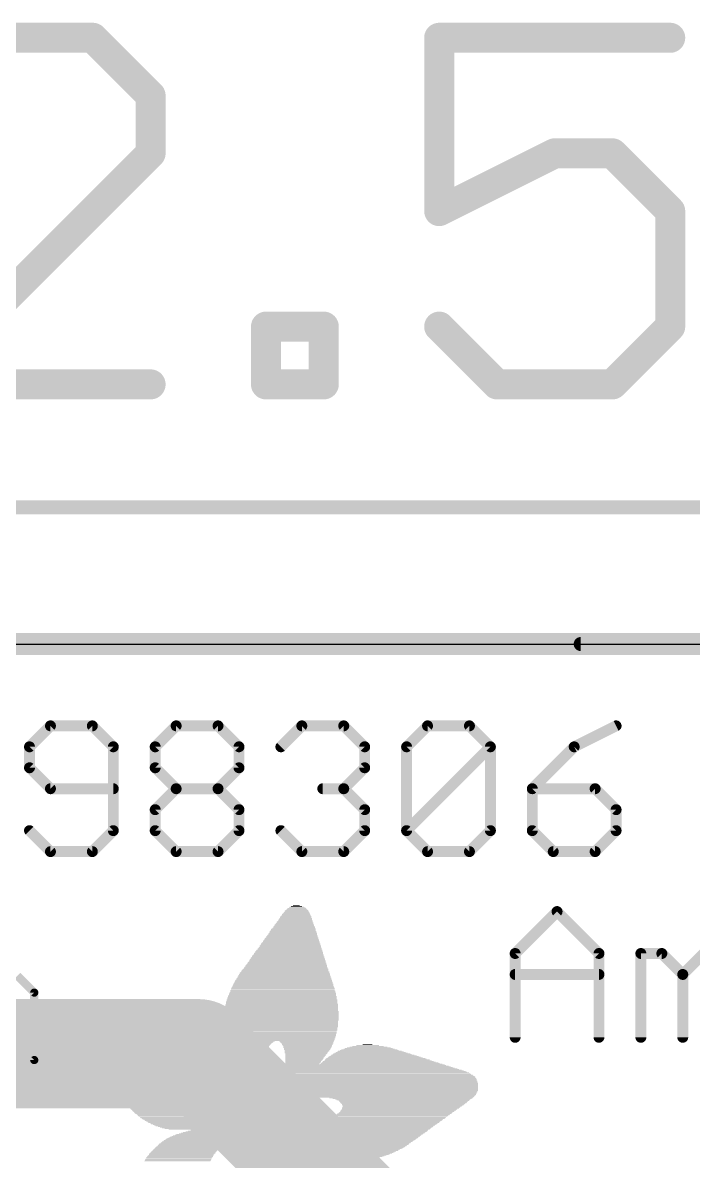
# Model space of a CAD drawing. Extents: x -5.3 to 37.4, y -14.2 to 33.7.
# Drawn here: x 6.24 to 12.48, y 23.13 to 33.72 of the extents above; entities that cross this region are included whole.
import ezdxf

# ---------------------------------------------------------------- set-up
doc = ezdxf.new("R2010")
doc.units = 0
for name, color, linetype in [('1', 12, 'CONTINUOUS'), ('16', 132, 'CONTINUOUS'), ('20', 53, 'CONTINUOUS'), ('21', 40, 'CONTINUOUS'), ('47', 253, 'CONTINUOUS')]:
    doc.layers.add(name, color=color, linetype=linetype)

# ---------------------------------------------------------------- blocks, each defined once
blk = doc.blocks.new('RECT')
blk.add_solid([(-0.5, -0.5), (0.5, -0.5), (-0.5, 0.5), (0.5, 0.5)])

msp = doc.modelspace()

# ---------------------------------------------------------------- linework, layer by layer
at = {"layer": '1', "const_width": 1.016}
for points in [[(2.54, 24.13), (7.874, 24.13)], [(11.3665, 20.6375), (7.874, 24.13)]]:
    msp.add_lwpolyline(points, dxfattribs=at)
at = {"layer": '1', "const_width": 0.508}
for points in [[(8.0536, 24.3096, 1), (7.6944, 23.9504)], [(7.874, 23.876, 1), (7.874, 24.384)]]:
    msp.add_lwpolyline(points, format="xyb", dxfattribs=at)
at = {"layer": '16', "const_width": 0.2032}
msp.add_lwpolyline([(0, 27.94), (24.13, 27.94)], dxfattribs=at)
at = {"layer": '20'}
msp.add_line((2.54, 27.94), (21.59, 27.94), dxfattribs=at)
at = {"layer": '21'}
for points, const_width in [([(6.4971, 27.179), (6.3022, 26.9841)], 0.1016), ([(6.8869, 27.179), (6.4971, 27.179)], 0.1016), ([(7.0818, 26.9841), (6.8869, 27.179)], 0.1016), ([(7.4716, 26.9841), (7.6665, 27.179)], 0.1016), ([(7.6665, 27.179), (8.0563, 27.179)], 0.1016), ([(8.0563, 27.179), (8.2512, 26.9841)], 0.1016), ([(8.641, 26.9841), (8.8359, 27.179)], 0.1016), ([(8.8359, 27.179), (9.2257, 27.179)], 0.1016), ([(9.2257, 27.179), (9.4206, 26.9841)], 0.1016), ([(9.8104, 26.9841), (10.0053, 27.179)], 0.1016), ([(10.0053, 27.179), (10.3951, 27.179)], 0.1016), ([(10.3951, 27.179), (10.59, 26.9841)], 0.1016), ([(11.7594, 27.179), (11.3696, 26.9841)], 0.1016), ([(6.3022, 26.9841), (6.3022, 26.7892)], 0.1016), ([(7.0818, 26.2045), (7.0818, 26.9841)], 0.1016), ([(7.4716, 26.7892), (7.4716, 26.9841)], 0.1016), ([(8.2512, 26.9841), (8.2512, 26.7892)], 0.1016), ([(9.4206, 26.9841), (9.4206, 26.7892)], 0.1016), ([(9.8104, 26.2045), (9.8104, 26.9841)], 0.1016), ([(9.8104, 26.2045), (10.59, 26.9841)], 0.1016), ([(10.59, 26.9841), (10.59, 26.2045)], 0.1016), ([(11.3696, 26.9841), (10.9798, 26.5943)], 0.1016), ([(6.3022, 26.7892), (6.4971, 26.5943)], 0.1016), ([(7.6665, 26.5943), (7.4716, 26.7892)], 0.1016), ([(8.2512, 26.7892), (8.0563, 26.5943)], 0.1016), ([(9.4206, 26.7892), (9.2257, 26.5943)], 0.1016), ([(6.4971, 26.5943), (7.0818, 26.5943)], 0.1016), ([(7.4716, 26.3994), (7.6665, 26.5943)], 0.1016), ([(7.6665, 26.5943), (8.0563, 26.5943)], 0.1016), ([(8.0563, 26.5943), (8.2512, 26.3994)], 0.1016), ([(9.2257, 26.5943), (9.0308, 26.5943)], 0.1016), ([(9.2257, 26.5943), (9.4206, 26.3994)], 0.1016), ([(10.9798, 26.5943), (10.9798, 26.2045)], 0.1016), ([(11.5645, 26.5943), (10.9798, 26.5943)], 0.1016), ([(11.7594, 26.3994), (11.5645, 26.5943)], 0.1016), ([(7.4716, 26.2045), (7.4716, 26.3994)], 0.1016), ([(8.2512, 26.3994), (8.2512, 26.2045)], 0.1016), ([(9.4206, 26.3994), (9.4206, 26.2045)], 0.1016), ([(11.7594, 26.2045), (11.7594, 26.3994)], 0.1016), ([(6.3022, 26.2045), (6.4971, 26.0096)], 0.1016), ([(6.8869, 26.0096), (7.0818, 26.2045)], 0.1016), ([(7.6665, 26.0096), (7.4716, 26.2045)], 0.1016), ([(8.2512, 26.2045), (8.0563, 26.0096)], 0.1016), ([(8.8359, 26.0096), (8.641, 26.2045)], 0.1016), ([(9.4206, 26.2045), (9.2257, 26.0096)], 0.1016), ([(10.0053, 26.0096), (9.8104, 26.2045)], 0.1016), ([(10.59, 26.2045), (10.3951, 26.0096)], 0.1016), ([(10.9798, 26.2045), (11.1747, 26.0096)], 0.1016), ([(11.5645, 26.0096), (11.7594, 26.2045)], 0.1016), ([(6.4971, 26.0096), (6.8869, 26.0096)], 0.1016), ([(8.0563, 26.0096), (7.6665, 26.0096)], 0.1016), ([(9.2257, 26.0096), (8.8359, 26.0096)], 0.1016), ([(10.3951, 26.0096), (10.0053, 26.0096)], 0.1016), ([(11.1747, 26.0096), (11.5645, 26.0096)], 0.1016), ([(10.8204, 25.062), (11.2102, 25.4518)], 0.1016), ([(11.2102, 25.4518), (11.6, 25.062)], 0.1016), ([(10.8204, 24.2824), (10.8204, 25.062)], 0.1016), ([(11.6, 25.062), (11.6, 24.2824)], 0.1016), ([(11.9898, 24.2824), (11.9898, 25.062)], 0.1016), ([(11.9898, 25.062), (12.1847, 25.062)], 0.1016), ([(12.1847, 25.062), (12.3796, 24.8671)], 0.1016), ([(12.3796, 24.8671), (12.5745, 25.062)], 0.1016), ([(6.3462, 24.6979), (6.1894, 24.8547)], 0.0762), ([(10.8204, 24.8671), (11.6, 24.8671)], 0.1016), ([(12.3796, 24.8671), (12.3796, 24.2824)], 0.1016), ([(6.3462, 24.0709), (6.3462, 24.6979)], 0.0762), ([(6.1894, 23.9141), (6.3462, 24.0709)], 0.0762)]:
    msp.add_lwpolyline(points, dxfattribs=dict(at, const_width=const_width))
for points, const_width in [([(6.4971, 27.2044, 1), (6.4971, 27.1536)], 0.0508), ([(6.515, 27.161, 1), (6.4791, 27.197)], 0.0508), ([(6.9048, 27.197, 1), (6.8689, 27.161)], 0.0508), ([(6.8869, 27.1536, 1), (6.8869, 27.2044)], 0.0508), ([(7.6665, 27.2044, 1), (7.6665, 27.1536)], 0.0508), ([(7.6844, 27.161, 1), (7.6485, 27.197)], 0.0508), ([(8.0742, 27.197, 1), (8.0383, 27.161)], 0.0508), ([(8.0563, 27.1536, 1), (8.0563, 27.2044)], 0.0508), ([(8.8359, 27.2044, 1), (8.8359, 27.1536)], 0.0508), ([(8.8538, 27.161, 1), (8.8179, 27.197)], 0.0508), ([(9.2436, 27.197, 1), (9.2077, 27.161)], 0.0508), ([(9.2257, 27.1536, 1), (9.2257, 27.2044)], 0.0508), ([(10.0053, 27.2044, 1), (10.0053, 27.1536)], 0.0508), ([(10.0232, 27.161, 1), (9.9873, 27.197)], 0.0508), ([(10.413, 27.197, 1), (10.3771, 27.161)], 0.0508), ([(10.3951, 27.1536, 1), (10.3951, 27.2044)], 0.0508), ([(11.7707, 27.1563, 1), (11.748, 27.2017)], 0.0508), ([(6.2842, 27.0021, 1), (6.3202, 26.9661)], 0.0508), ([(6.3276, 26.9841, 1), (6.2768, 26.9841)], 0.0508), ([(7.1072, 26.9841, 1), (7.0564, 26.9841)], 0.0508), ([(7.0638, 26.9661, 1), (7.0997, 27.0021)], 0.0508), ([(7.4536, 27.0021, 1), (7.4895, 26.9661)], 0.0508), ([(7.497, 26.9841, 1), (7.4462, 26.9841)], 0.0508), ([(8.2766, 26.9841, 1), (8.2258, 26.9841)], 0.0508), ([(8.2332, 26.9661, 1), (8.2691, 27.0021)], 0.0508), ([(8.623, 27.0021, 1), (8.6589, 26.9661)], 0.0508), ([(9.446, 26.9841, 1), (9.3952, 26.9841)], 0.0508), ([(9.4026, 26.9661, 1), (9.4385, 27.0021)], 0.0508), ([(9.7924, 27.0021, 1), (9.8283, 26.9661)], 0.0508), ([(9.8358, 26.9841, 1), (9.785, 26.9841)], 0.0508), ([(10.6154, 26.9841, 1), (10.5646, 26.9841)], 0.0508), ([(10.6079, 26.9661, 1), (10.572, 27.0021)], 0.0508), ([(10.572, 26.9661, 1), (10.6079, 27.0021)], 0.0508), ([(11.3582, 27.0068, 1), (11.3809, 26.9614)], 0.0508), ([(11.3875, 26.9661, 1), (11.3516, 27.0021)], 0.0508), ([(6.3202, 26.8072, 1), (6.2842, 26.7712)], 0.0508), ([(6.2768, 26.7892, 1), (6.3276, 26.7892)], 0.0508), ([(7.4895, 26.8072, 1), (7.4536, 26.7712)], 0.0508), ([(7.4462, 26.7892, 1), (7.497, 26.7892)], 0.0508), ([(8.2258, 26.7892, 1), (8.2766, 26.7892)], 0.0508), ([(8.2691, 26.7712, 1), (8.2332, 26.8072)], 0.0508), ([(9.3952, 26.7892, 1), (9.446, 26.7892)], 0.0508), ([(9.4385, 26.7712, 1), (9.4026, 26.8072)], 0.0508), ([(6.4971, 26.6197, 1), (6.4971, 26.5689)], 0.0508), ([(6.4791, 26.5763, 1), (6.515, 26.6123)], 0.0508), ([(7.0818, 26.5689, 1), (7.0818, 26.6197)], 0.0508), ([(7.6665, 26.6197, 1), (7.6665, 26.5689)], 0.0508), ([(7.6844, 26.5763, 1), (7.6485, 26.6123)], 0.0508), ([(7.6485, 26.5763, 1), (7.6844, 26.6123)], 0.0508), ([(8.0742, 26.6123, 1), (8.0383, 26.5763)], 0.0508), ([(8.0383, 26.6123, 1), (8.0742, 26.5763)], 0.0508), ([(8.0563, 26.5689, 1), (8.0563, 26.6197)], 0.0508), ([(9.0308, 26.6197, 1), (9.0308, 26.5689)], 0.0508), ([(9.2436, 26.6123, 1), (9.2077, 26.5763)], 0.0508), ([(9.2077, 26.6123, 1), (9.2436, 26.5763)], 0.0508), ([(9.2257, 26.5689, 1), (9.2257, 26.6197)], 0.0508), ([(10.9618, 26.6123, 1), (10.9977, 26.5763)], 0.0508), ([(11.0052, 26.5943, 1), (10.9544, 26.5943)], 0.0508), ([(10.9798, 26.6197, 1), (10.9798, 26.5689)], 0.0508), ([(11.5824, 26.6123, 1), (11.5465, 26.5763)], 0.0508), ([(11.5645, 26.5689, 1), (11.5645, 26.6197)], 0.0508), ([(7.4536, 26.4174, 1), (7.4895, 26.3814)], 0.0508), ([(7.497, 26.3994, 1), (7.4462, 26.3994)], 0.0508), ([(8.2766, 26.3994, 1), (8.2258, 26.3994)], 0.0508), ([(8.2332, 26.3814, 1), (8.2691, 26.4174)], 0.0508), ([(9.446, 26.3994, 1), (9.3952, 26.3994)], 0.0508), ([(9.4026, 26.3814, 1), (9.4385, 26.4174)], 0.0508), ([(11.7848, 26.3994, 1), (11.734, 26.3994)], 0.0508), ([(11.7414, 26.3814, 1), (11.7773, 26.4174)], 0.0508), ([(6.3202, 26.2225, 1), (6.2842, 26.1865)], 0.0508), ([(7.0564, 26.2045, 1), (7.1072, 26.2045)], 0.0508), ([(7.0997, 26.1865, 1), (7.0638, 26.2225)], 0.0508), ([(7.4895, 26.2225, 1), (7.4536, 26.1865)], 0.0508), ([(7.4462, 26.2045, 1), (7.497, 26.2045)], 0.0508), ([(8.2258, 26.2045, 1), (8.2766, 26.2045)], 0.0508), ([(8.2691, 26.1865, 1), (8.2332, 26.2225)], 0.0508), ([(8.6589, 26.2225, 1), (8.623, 26.1865)], 0.0508), ([(9.3952, 26.2045, 1), (9.446, 26.2045)], 0.0508), ([(9.4385, 26.1865, 1), (9.4026, 26.2225)], 0.0508), ([(9.8283, 26.2225, 1), (9.7924, 26.1865)], 0.0508), ([(9.7924, 26.2225, 1), (9.8283, 26.1865)], 0.0508), ([(9.785, 26.2045, 1), (9.8358, 26.2045)], 0.0508), ([(10.5646, 26.2045, 1), (10.6154, 26.2045)], 0.0508), ([(10.6079, 26.1865, 1), (10.572, 26.2225)], 0.0508), ([(10.9977, 26.2225, 1), (10.9618, 26.1865)], 0.0508), ([(10.9544, 26.2045, 1), (11.0052, 26.2045)], 0.0508), ([(11.734, 26.2045, 1), (11.7848, 26.2045)], 0.0508), ([(11.7773, 26.1865, 1), (11.7414, 26.2225)], 0.0508), ([(6.4971, 26.035, 1), (6.4971, 25.9842)], 0.0508), ([(6.4791, 25.9916, 1), (6.515, 26.0276)], 0.0508), ([(6.8689, 26.0276, 1), (6.9048, 25.9916)], 0.0508), ([(6.8869, 25.9842, 1), (6.8869, 26.035)], 0.0508), ([(7.6665, 26.035, 1), (7.6665, 25.9842)], 0.0508), ([(7.6485, 25.9916, 1), (7.6844, 26.0276)], 0.0508), ([(8.0383, 26.0276, 1), (8.0742, 25.9916)], 0.0508), ([(8.0563, 25.9842, 1), (8.0563, 26.035)], 0.0508), ([(8.8359, 26.035, 1), (8.8359, 25.9842)], 0.0508), ([(8.8179, 25.9916, 1), (8.8538, 26.0276)], 0.0508), ([(9.2077, 26.0276, 1), (9.2436, 25.9916)], 0.0508), ([(9.2257, 25.9842, 1), (9.2257, 26.035)], 0.0508), ([(10.0053, 26.035, 1), (10.0053, 25.9842)], 0.0508), ([(9.9873, 25.9916, 1), (10.0232, 26.0276)], 0.0508), ([(10.3771, 26.0276, 1), (10.413, 25.9916)], 0.0508), ([(10.3951, 25.9842, 1), (10.3951, 26.035)], 0.0508), ([(11.1747, 26.035, 1), (11.1747, 25.9842)], 0.0508), ([(11.1567, 25.9916, 1), (11.1926, 26.0276)], 0.0508), ([(11.5465, 26.0276, 1), (11.5824, 25.9916)], 0.0508), ([(11.5645, 25.9842, 1), (11.5645, 26.035)], 0.0508), ([(11.2282, 25.4698, 1), (11.1922, 25.4338)], 0.0508), ([(11.2282, 25.4338, 1), (11.1922, 25.4698)], 0.0508), ([(10.8024, 25.08, 1), (10.8384, 25.044)], 0.0508), ([(10.8458, 25.062, 1), (10.795, 25.062)], 0.0508), ([(11.6254, 25.062, 1), (11.5746, 25.062)], 0.0508), ([(11.582, 25.044, 1), (11.618, 25.08)], 0.0508), ([(12.0152, 25.062, 1), (11.9644, 25.062)], 0.0508), ([(11.9898, 25.0874, 1), (11.9898, 25.0366)], 0.0508), ([(12.2027, 25.08, 1), (12.1667, 25.044)], 0.0508), ([(12.1847, 25.0366, 1), (12.1847, 25.0874)], 0.0508), ([(10.8204, 24.8925, 1), (10.8204, 24.8417)], 0.0508), ([(11.6, 24.8417, 1), (11.6, 24.8925)], 0.0508), ([(12.3616, 24.8851, 1), (12.3976, 24.8491)], 0.0508), ([(12.405, 24.8671, 1), (12.3542, 24.8671)], 0.0508), ([(12.3616, 24.8491, 1), (12.3976, 24.8851)], 0.0508), ([(6.3653, 24.6979, 1), (6.3272, 24.6979)], 0.0381), ([(6.3327, 24.6845, 1), (6.3597, 24.7114)], 0.0381), ([(10.795, 24.2824, 1), (10.8458, 24.2824)], 0.0508), ([(11.5746, 24.2824, 1), (11.6254, 24.2824)], 0.0508), ([(11.9644, 24.2824, 1), (12.0152, 24.2824)], 0.0508), ([(12.3542, 24.2824, 1), (12.405, 24.2824)], 0.0508), ([(6.3272, 24.0709, 1), (6.3653, 24.0709)], 0.0381), ([(6.3597, 24.0574, 1), (6.3327, 24.0843)], 0.0381)]:
    msp.add_lwpolyline(points, format="xyb", dxfattribs=dict(at, const_width=const_width))
at = {"layer": '47'}
for points, const_width in [([(6.8914, 33.5781), (5.8169, 33.5781)], 0.2794), ([(7.4286, 33.0408), (6.8914, 33.5781)], 0.2794), ([(12.2627, 33.5781), (10.1138, 33.5781)], 0.2794), ([(10.1138, 33.5781), (10.1138, 31.9664)], 0.2794), ([(7.4286, 32.5036), (7.4286, 33.0408)], 0.2794), ([(5.2797, 30.3547), (7.4286, 32.5036)], 0.2794), ([(10.1138, 31.9664), (11.1883, 32.5036)], 0.2794), ([(11.1883, 32.5036), (11.7255, 32.5036)], 0.2794), ([(11.7255, 32.5036), (12.2627, 31.9664)], 0.2794), ([(12.2627, 31.9664), (12.2627, 30.8919)], 0.2794), ([(8.5025, 30.3547), (8.5025, 30.8919)], 0.2794), ([(8.5025, 30.8919), (9.0397, 30.8919)], 0.2794), ([(9.0397, 30.8919), (9.0397, 30.3547)], 0.2794), ([(10.6511, 30.3547), (10.1138, 30.8919)], 0.2794), ([(12.2627, 30.8919), (11.7255, 30.3547)], 0.2794), ([(7.4286, 30.3547), (5.2797, 30.3547)], 0.2794), ([(9.0397, 30.3547), (8.5025, 30.3547)], 0.2794), ([(11.7255, 30.3547), (10.6511, 30.3547)], 0.2794), ([(2.605, 29.21), (14.8871, 29.21)], 0.13), ([(11.43, 27.94), (37.383, 27.94)], 0.13)]:
    msp.add_lwpolyline(points, dxfattribs=dict(at, const_width=const_width))
for points, const_width in [([(6.9408, 33.6274, 1), (6.842, 33.5287)], 0.1397), ([(6.8914, 33.5082, 1), (6.8914, 33.6479)], 0.1397), ([(10.1138, 33.6479, 1), (10.1138, 33.5082)], 0.1397), ([(10.1837, 33.5781, 1), (10.044, 33.5781)], 0.1397), ([(12.2627, 33.5082, 1), (12.2627, 33.6479)], 0.1397), ([(7.4985, 33.0408, 1), (7.3588, 33.0408)], 0.1397), ([(7.3792, 32.9914, 1), (7.478, 33.0902)], 0.1397), ([(7.478, 32.4542, 1), (7.3792, 32.553)], 0.1397), ([(11.1883, 32.5735, 1), (11.1883, 32.4338)], 0.1397), ([(11.2195, 32.4411, 1), (11.157, 32.5661)], 0.1397), ([(11.7749, 32.553, 1), (11.6761, 32.4542)], 0.1397), ([(11.7255, 32.4338, 1), (11.7255, 32.5735)], 0.1397), ([(7.3588, 32.5036, 1), (7.4985, 32.5036)], 0.1397), ([(10.0826, 32.0289, 1), (10.1451, 31.9039)], 0.1397), ([(12.3326, 31.9664, 1), (12.1929, 31.9664)], 0.1397), ([(12.2133, 31.917, 1), (12.3121, 32.0158)], 0.1397), ([(10.044, 31.9664, 1), (10.1837, 31.9664)], 0.1397), ([(8.5025, 30.9618, 1), (8.5025, 30.8221)], 0.1397), ([(8.5723, 30.8919, 1), (8.4326, 30.8919)], 0.1397), ([(9.1095, 30.8919, 1), (8.9698, 30.8919)], 0.1397), ([(9.0397, 30.8221, 1), (9.0397, 30.9618)], 0.1397), ([(10.1632, 30.9413, 1), (10.0644, 30.8425)], 0.1397), ([(12.3121, 30.8425, 1), (12.2133, 30.9413)], 0.1397), ([(12.1929, 30.8919, 1), (12.3326, 30.8919)], 0.1397), ([(7.4286, 30.2849, 1), (7.4286, 30.4245)], 0.1397), ([(8.5025, 30.4245, 1), (8.5025, 30.2849)], 0.1397), ([(9.0397, 30.2849, 1), (9.0397, 30.4245)], 0.1397), ([(10.6511, 30.4245, 1), (10.6511, 30.2849)], 0.1397), ([(11.7255, 30.2849, 1), (11.7255, 30.4245)], 0.1397), ([(8.4326, 30.3547, 1), (8.5723, 30.3547)], 0.1397), ([(8.9698, 30.3547, 1), (9.1095, 30.3547)], 0.1397), ([(10.6017, 30.3053, 1), (10.7004, 30.4041)], 0.1397), ([(11.6761, 30.4041, 1), (11.7749, 30.3053)], 0.1397), ([(11.43, 27.9725, 1), (11.43, 27.9075)], 0.065)]:
    msp.add_lwpolyline(points, format="xyb", dxfattribs=dict(at, const_width=const_width))

# ---------------------------------------------------------------- block references
at = {"layer": '21'}
for p, xscale, yscale in [((8.782, 25.4127), 0.2731, 0.0064), ((8.782, 25.4254), 0.2603, 0.0064), ((8.7852, 25.4191), 0.2667, 0.0063), ((8.7852, 25.4318), 0.254, 0.0063), ((8.7852, 25.4381), 0.2413, 0.0064), ((8.7884, 25.4444), 0.235, 0.0063), ((8.7884, 25.4572), 0.2222, 0.0063), ((8.7884, 25.4508), 0.2222, 0.0064), ((8.7884, 25.4635), 0.2096, 0.0064), ((8.7884, 25.4699), 0.1968, 0.0063), ((8.7884, 25.4762), 0.1842, 0.0064), ((8.7884, 25.4825), 0.1714, 0.0063), ((8.7916, 25.4889), 0.1524, 0.0064), ((8.7884, 25.4953), 0.1334, 0.0063), ((8.7852, 25.5016), 0.1016, 0.0064), ((8.7852, 25.508), 0.0635, 0.0063), ((8.763, 25.3111), 0.3874, 0.0064), ((8.763, 25.3048), 0.3874, 0.0063), ((8.763, 25.3175), 0.3746, 0.0063), ((8.7661, 25.3301), 0.3683, 0.0063), ((8.7661, 25.3238), 0.3683, 0.0064), ((8.7662, 25.3365), 0.3556, 0.0064), ((8.7694, 25.3429), 0.3493, 0.0063), ((8.7694, 25.3556), 0.3365, 0.0063), ((8.7726, 25.3492), 0.3429, 0.0064), ((8.7725, 25.3619), 0.3302, 0.0064), ((8.7757, 25.3682), 0.3238, 0.0063), ((8.7757, 25.381), 0.3112, 0.0063), ((8.7757, 25.3746), 0.3112, 0.0064), ((8.7789, 25.3873), 0.3048, 0.0064), ((8.7789, 25.4), 0.2921, 0.0064), ((8.7789, 25.3937), 0.2921, 0.0063), ((8.782, 25.4063), 0.2857, 0.0063), ((8.7376, 25.1968), 0.5016, 0.0064), ((8.7408, 25.2032), 0.4953, 0.0063), ((8.7439, 25.2095), 0.4889, 0.0064), ((8.7439, 25.2222), 0.4763, 0.0064), ((8.7439, 25.2158), 0.4763, 0.0063), ((8.7471, 25.2286), 0.4699, 0.0063), ((8.7471, 25.2349), 0.4572, 0.0064), ((8.7503, 25.2476), 0.4508, 0.0064), ((8.7503, 25.2413), 0.4508, 0.0063), ((8.7535, 25.2539), 0.4445, 0.0063), ((8.7535, 25.2667), 0.4318, 0.0063), ((8.7535, 25.2603), 0.4318, 0.0064), ((8.7535, 25.273), 0.4191, 0.0064), ((8.7567, 25.2857), 0.4127, 0.0064), ((8.7567, 25.2794), 0.4127, 0.0063), ((8.7598, 25.292), 0.4064, 0.0063), ((8.7599, 25.2984), 0.3937, 0.0064), ((8.7217, 25.0952), 0.6096, 0.0064), ((8.7218, 25.1079), 0.5969, 0.0064), ((8.7218, 25.1015), 0.5969, 0.0063), ((8.7249, 25.1143), 0.5906, 0.0063), ((8.7249, 25.1206), 0.5778, 0.0064), ((8.728, 25.1333), 0.5715, 0.0064), ((8.728, 25.127), 0.5715, 0.0063), ((8.7281, 25.1396), 0.5588, 0.0063), ((8.7313, 25.1524), 0.5525, 0.0063), ((8.7313, 25.146), 0.5525, 0.0064), ((8.7313, 25.1587), 0.5397, 0.0064), ((8.7344, 25.1651), 0.5334, 0.0063), ((8.7345, 25.1777), 0.5207, 0.0063), ((8.7376, 25.1714), 0.527, 0.0064), ((8.7376, 25.1841), 0.5144, 0.0064), ((8.7408, 25.1905), 0.508, 0.0063), ((8.6995, 24.9872), 0.7176, 0.0063), ((8.6995, 25), 0.7048, 0.0063), ((8.7027, 24.9936), 0.7112, 0.0064), ((8.7027, 25.0063), 0.6985, 0.0064), ((8.7027, 25.019), 0.6858, 0.0064), ((8.7058, 25.0127), 0.6921, 0.0063), ((8.7058, 25.0253), 0.6795, 0.0063), ((8.7058, 25.0381), 0.6667, 0.0063), ((8.7091, 25.0317), 0.6731, 0.0064), ((8.709, 25.0444), 0.6604, 0.0064), ((8.7122, 25.0508), 0.654, 0.0063), ((8.7122, 25.0634), 0.6414, 0.0063), ((8.7122, 25.0571), 0.6414, 0.0064), ((8.7154, 25.0698), 0.635, 0.0064), ((8.7154, 25.0825), 0.6223, 0.0064), ((8.7186, 25.0762), 0.6287, 0.0063), ((8.7186, 25.0889), 0.6159, 0.0063), ((8.6741, 24.8793), 0.8318, 0.0064), ((8.6773, 24.8857), 0.8255, 0.0063), ((8.6805, 24.892), 0.8191, 0.0064), ((8.6805, 24.9047), 0.8065, 0.0064), ((8.6805, 24.8984), 0.8065, 0.0063), ((8.6837, 24.911), 0.8001, 0.0063), ((8.6868, 24.9174), 0.7938, 0.0064), ((8.6868, 24.9301), 0.781, 0.0064), ((8.6868, 24.9238), 0.781, 0.0063), ((8.6868, 24.9365), 0.7684, 0.0063), ((8.69, 24.9491), 0.762, 0.0063), ((8.69, 24.9428), 0.762, 0.0064), ((8.6932, 24.9555), 0.7557, 0.0064), ((8.6932, 24.9619), 0.7429, 0.0063), ((8.6963, 24.9746), 0.7366, 0.0063), ((8.6963, 24.9682), 0.7366, 0.0064), ((8.6964, 24.9809), 0.7239, 0.0064), ((8.6614, 24.7841), 0.9208, 0.0063), ((8.6646, 24.7777), 0.9271, 0.0064), ((8.6646, 24.7968), 0.9144, 0.0063), ((8.6646, 24.7904), 0.9144, 0.0064), ((8.6646, 24.8095), 0.9017, 0.0063), ((8.6646, 24.8031), 0.9017, 0.0064), ((8.6677, 24.8158), 0.8953, 0.0064), ((8.6677, 24.8285), 0.8827, 0.0064), ((8.6677, 24.8222), 0.8827, 0.0063), ((8.671, 24.8348), 0.8763, 0.0063), ((8.6709, 24.8476), 0.8636, 0.0063), ((8.6709, 24.8412), 0.8636, 0.0064), ((8.671, 24.8603), 0.8509, 0.0063), ((8.6741, 24.8539), 0.8572, 0.0064), ((8.6741, 24.8666), 0.8446, 0.0064), ((8.6773, 24.8729), 0.8382, 0.0063), ((8.6518, 24.6698), 1.0033, 0.0063), ((8.6551, 24.6888), 0.9969, 0.0064), ((8.6551, 24.6825), 0.9969, 0.0063), ((8.6551, 24.6761), 0.9969, 0.0064), ((8.6551, 24.7015), 0.9843, 0.0064), ((8.6582, 24.6952), 0.9906, 0.0063), ((8.6551, 24.7206), 0.9715, 0.0063), ((8.6583, 24.7142), 0.9779, 0.0064), ((8.6583, 24.7079), 0.9779, 0.0063), ((8.6582, 24.7333), 0.9652, 0.0063), ((8.6582, 24.7269), 0.9652, 0.0064), ((8.6614, 24.7396), 0.9588, 0.0064), ((8.6583, 24.746), 0.9525, 0.0063), ((8.6582, 24.7587), 0.9398, 0.0063), ((8.6614, 24.7523), 0.9462, 0.0064), ((8.6614, 24.7714), 0.9334, 0.0063), ((8.6614, 24.765), 0.9334, 0.0064), ((8.6487, 24.5872), 1.0478, 0.0064), ((8.6487, 24.5809), 1.0478, 0.0063), ((8.6487, 24.5745), 1.0478, 0.0064), ((8.6487, 24.5682), 1.0478, 0.0063), ((8.6487, 24.5618), 1.0478, 0.0064), ((8.6487, 24.6126), 1.035, 0.0064), ((8.6487, 24.6063), 1.035, 0.0063), ((8.6487, 24.5999), 1.035, 0.0064), ((8.6519, 24.5936), 1.0414, 0.0063), ((8.6518, 24.6317), 1.0287, 0.0063), ((8.6518, 24.6253), 1.0287, 0.0064), ((8.6518, 24.619), 1.0287, 0.0063), ((8.6519, 24.6507), 1.016, 0.0064), ((8.6519, 24.6444), 1.016, 0.0063), ((8.6519, 24.638), 1.016, 0.0064), ((8.6551, 24.6634), 1.0097, 0.0064), ((8.6551, 24.6571), 1.0097, 0.0063), ((7.2835, 24.4602), 1.1113, 0.0064), ((7.2676, 24.4729), 1.0668, 0.0064), ((7.2771, 24.4666), 1.0858, 0.0063), ((7.2612, 24.4793), 1.0414, 0.0063), ((7.2517, 24.4856), 1.0096, 0.0064), ((7.2454, 24.492), 0.9715, 0.0063), ((7.2359, 24.4983), 0.9271, 0.0064), ((7.2232, 24.5047), 0.8763, 0.0063), ((7.2073, 24.511), 0.7937, 0.0064), ((8.6455, 24.5237), 1.0668, 0.0064), ((8.6455, 24.5174), 1.0668, 0.0063), ((8.6455, 24.511), 1.0668, 0.0064), ((8.6455, 24.5047), 1.0668, 0.0063), ((8.6455, 24.4983), 1.0668, 0.0064), ((8.6455, 24.492), 1.0668, 0.0063), ((8.6455, 24.4856), 1.0668, 0.0064), ((8.6455, 24.4793), 1.0668, 0.0063), ((8.6455, 24.4729), 1.0668, 0.0064), ((8.6455, 24.4666), 1.0668, 0.0063), ((8.6455, 24.4602), 1.0668, 0.0064), ((8.6456, 24.5555), 1.0541, 0.0063), ((8.6456, 24.5491), 1.0541, 0.0064), ((8.6456, 24.5428), 1.0541, 0.0063), ((8.6456, 24.5364), 1.0541, 0.0064), ((8.6456, 24.5301), 1.0541, 0.0063), ((7.3342, 24.3904), 1.2763, 0.0063), ((7.3406, 24.384), 1.289, 0.0064), ((7.3438, 24.3777), 1.2954, 0.0063), ((7.3533, 24.365), 1.3144, 0.0063), ((7.347, 24.3713), 1.3017, 0.0064), ((7.3184, 24.4158), 1.2319, 0.0063), ((7.3247, 24.4094), 1.2446, 0.0064), ((7.3279, 24.4031), 1.251, 0.0063), ((7.3342, 24.3967), 1.2637, 0.0064), ((7.3597, 24.3586), 1.3145, 0.0064), ((7.3628, 24.3523), 1.3208, 0.0063), ((7.3025, 24.4348), 1.1874, 0.0064), ((7.3089, 24.4285), 1.2001, 0.0063), ((7.3152, 24.4221), 1.2128, 0.0064), ((7.2993, 24.4412), 1.1684, 0.0063), ((7.2961, 24.4475), 1.1493, 0.0064), ((7.2867, 24.4539), 1.1303, 0.0063), ((8.6455, 24.4539), 1.0668, 0.0063), ((8.6455, 24.4475), 1.0668, 0.0064), ((8.6455, 24.4412), 1.0668, 0.0063), ((8.6424, 24.4348), 1.0605, 0.0064), ((8.6424, 24.4285), 1.0605, 0.0063), ((8.6424, 24.4221), 1.0605, 0.0064), ((8.6424, 24.4158), 1.0605, 0.0063), ((8.6424, 24.4094), 1.0605, 0.0064), ((8.6424, 24.4031), 1.0605, 0.0063), ((8.6424, 24.3967), 1.0605, 0.0064), ((8.6424, 24.3904), 1.0605, 0.0063), ((8.6424, 24.384), 1.0605, 0.0064), ((8.6424, 24.3777), 1.0605, 0.0063), ((8.6392, 24.3713), 1.0541, 0.0064), ((8.6424, 24.365), 1.0477, 0.0063), ((8.6424, 24.3586), 1.0477, 0.0064), ((8.6424, 24.3523), 1.0477, 0.0063), ((7.366, 24.3459), 1.3272, 0.0064), ((7.3692, 24.3396), 1.3335, 0.0063), ((7.3756, 24.3332), 1.3335, 0.0064), ((7.3787, 24.3269), 1.3398, 0.0063), ((7.3882, 24.3142), 1.3462, 0.0063), ((7.3851, 24.3205), 1.3399, 0.0064), ((7.3946, 24.3078), 1.3462, 0.0064), ((7.3978, 24.3015), 1.3525, 0.0063), ((7.4041, 24.2951), 1.3526, 0.0064), ((7.4073, 24.2888), 1.3589, 0.0063), ((7.4137, 24.2824), 1.3589, 0.0064), ((7.4168, 24.2761), 1.3526, 0.0063), ((7.4232, 24.2697), 1.3525, 0.0064), ((7.4264, 24.2634), 1.3589, 0.0063), ((7.4327, 24.257), 1.3589, 0.0064), ((7.439, 24.2443), 1.3589, 0.0064), ((7.4359, 24.2507), 1.3525, 0.0063), ((8.6392, 24.3396), 1.0414, 0.0063), ((8.6424, 24.3459), 1.0477, 0.0064), ((8.6424, 24.3332), 1.0351, 0.0064), ((8.6424, 24.3269), 1.0351, 0.0063), ((8.6424, 24.3205), 1.0351, 0.0064), ((8.6392, 24.3142), 1.0287, 0.0063), ((8.6424, 24.3078), 1.0223, 0.0064), ((8.6424, 24.3015), 1.0223, 0.0063), ((8.6424, 24.2951), 1.0223, 0.0064), ((8.6392, 24.2888), 1.016, 0.0063), ((8.6424, 24.2824), 1.0097, 0.0064), ((8.6424, 24.2761), 1.0097, 0.0063), ((8.6392, 24.2697), 1.0033, 0.0064), ((8.6392, 24.2507), 0.9906, 0.0063), ((8.6424, 24.2634), 0.9969, 0.0063), ((8.6424, 24.257), 0.9969, 0.0064), ((8.3661, 24.2443), 0.4318, 0.0064), ((8.8805, 24.2443), 0.508, 0.0064), ((7.4454, 24.238), 1.3589, 0.0063), ((7.4486, 24.2316), 1.3525, 0.0064), ((7.4549, 24.2253), 1.3526, 0.0063), ((7.4581, 24.2189), 1.3589, 0.0064), ((7.4613, 24.2126), 1.3525, 0.0063), ((7.4676, 24.2062), 1.3526, 0.0064), ((7.4708, 24.1999), 1.3589, 0.0063), ((7.474, 24.1935), 1.3525, 0.0064), ((7.4803, 24.1872), 1.3526, 0.0063), ((7.4867, 24.1808), 1.3525, 0.0064), ((7.4867, 24.1745), 1.3525, 0.0063), ((7.493, 24.1681), 1.3526, 0.0064), ((7.4994, 24.1618), 1.3525, 0.0063), ((7.6676, 24.1554), 1.6764, 0.0064), ((7.6676, 24.1491), 1.6764, 0.0063), ((7.6677, 24.1427), 1.6637, 0.0064), ((8.3598, 24.238), 0.4191, 0.0063), ((8.3598, 24.2316), 0.4064, 0.0064), ((8.3566, 24.2253), 0.4, 0.0063), ((8.3535, 24.2189), 0.3937, 0.0064), ((8.3534, 24.2126), 0.381, 0.0063), ((8.3471, 24.1999), 0.3683, 0.0063), ((8.3503, 24.2062), 0.3747, 0.0064), ((8.3471, 24.1872), 0.3556, 0.0063), ((8.3439, 24.1808), 0.3492, 0.0064), ((8.3503, 24.1935), 0.3619, 0.0064), ((8.3471, 24.1745), 0.3429, 0.0063), ((8.3439, 24.1681), 0.3366, 0.0064), ((8.3471, 24.1618), 0.3302, 0.0063), ((8.8804, 24.238), 0.4953, 0.0063), ((8.8837, 24.2316), 0.4889, 0.0064), ((8.8868, 24.2253), 0.4826, 0.0063), ((8.8869, 24.2189), 0.4699, 0.0064), ((8.8869, 24.2126), 0.4699, 0.0063), ((8.8868, 24.2062), 0.4572, 0.0064), ((8.89, 24.1999), 0.4508, 0.0063), ((8.8869, 24.1935), 0.4445, 0.0064), ((8.8869, 24.1872), 0.4445, 0.0063), ((8.8868, 24.1808), 0.4318, 0.0064), ((8.8868, 24.1745), 0.4318, 0.0063), ((8.8837, 24.1681), 0.4255, 0.0064), ((8.8837, 24.1618), 0.4127, 0.0063), ((8.8837, 24.1554), 0.4127, 0.0064), ((8.8805, 24.1491), 0.4064, 0.0063), ((8.8773, 24.1427), 0.4, 0.0064), ((9.4774, 24.1427), 0.6477, 0.0064), ((9.4742, 24.1491), 0.616, 0.0063), ((9.4679, 24.1554), 0.5905, 0.0064), ((9.4647, 24.1618), 0.5461, 0.0063), ((9.4647, 24.1681), 0.5207, 0.0064), ((9.4615, 24.1745), 0.4762, 0.0063), ((9.4584, 24.1808), 0.4445, 0.0064), ((9.4583, 24.1872), 0.4064, 0.0063), ((9.4551, 24.1935), 0.3493, 0.0064), ((9.452, 24.1999), 0.2921, 0.0063), ((9.4488, 24.2062), 0.2096, 0.0064), ((9.4457, 24.2126), 0.0889, 0.0063), ((7.6708, 24.1364), 1.6574, 0.0063), ((7.6708, 24.13), 1.6446, 0.0064), ((7.6708, 24.1237), 1.6446, 0.0063), ((7.674, 24.1173), 1.6383, 0.0064), ((7.674, 24.111), 1.6256, 0.0063), ((7.674, 24.1046), 1.6256, 0.0064), ((7.674, 24.0983), 1.6129, 0.0063), ((7.6772, 24.0919), 1.6065, 0.0064), ((7.6803, 24.0856), 1.6002, 0.0063), ((7.6803, 24.0792), 1.6002, 0.0064), ((7.6804, 24.0729), 1.5875, 0.0063), ((7.6835, 24.0665), 1.5812, 0.0064), ((7.6867, 24.0602), 1.5748, 0.0063), ((7.6835, 24.0538), 1.5684, 0.0064), ((7.6867, 24.0475), 1.5621, 0.0063), ((7.6899, 24.0411), 1.5557, 0.0064), ((7.693, 24.0348), 1.5494, 0.0063), ((8.8773, 24.1364), 0.4, 0.0063), ((8.8773, 24.13), 0.3874, 0.0064), ((8.8741, 24.1237), 0.381, 0.0063), ((8.8646, 24.0983), 0.362, 0.0063), ((8.8614, 24.0919), 0.3556, 0.0064), ((8.8614, 24.0856), 0.3556, 0.0063), ((8.8582, 24.0792), 0.3493, 0.0064), ((8.8519, 24.0665), 0.3366, 0.0064), ((8.8487, 24.0602), 0.3302, 0.0063), ((8.8487, 24.0538), 0.3302, 0.0064), ((8.8423, 24.0411), 0.3175, 0.0064), ((8.8392, 24.0348), 0.3112, 0.0063), ((8.871, 24.1173), 0.3747, 0.0064), ((8.871, 24.111), 0.3747, 0.0063), ((8.8678, 24.1046), 0.3683, 0.0064), ((8.8551, 24.0729), 0.3429, 0.0063), ((8.8456, 24.0475), 0.3239, 0.0063), ((9.5726, 24.0348), 1.143, 0.0063), ((9.5663, 24.0411), 1.1049, 0.0064), ((9.5631, 24.0475), 1.0858, 0.0063), ((9.5536, 24.0538), 1.0541, 0.0064), ((9.5473, 24.0602), 1.0287, 0.0063), ((9.5441, 24.0665), 0.9969, 0.0064), ((9.5377, 24.0729), 0.9716, 0.0063), ((9.5282, 24.0792), 0.9398, 0.0064), ((9.525, 24.0856), 0.9208, 0.0063), ((9.5187, 24.0919), 0.8827, 0.0064), ((9.5123, 24.0983), 0.8572, 0.0063), ((9.506, 24.1046), 0.8319, 0.0064), ((9.5028, 24.111), 0.8001, 0.0063), ((9.4965, 24.1173), 0.7747, 0.0064), ((9.4901, 24.1237), 0.7366, 0.0063), ((9.4869, 24.13), 0.7176, 0.0064), ((9.4806, 24.1364), 0.6795, 0.0063), ((7.693, 24.0284), 1.5494, 0.0064), ((7.6931, 24.0221), 1.5367, 0.0063), ((7.6962, 24.0157), 1.5304, 0.0064), ((7.6994, 24.0094), 1.524, 0.0063), ((7.6994, 24.003), 1.524, 0.0064), ((7.7026, 23.9967), 1.5177, 0.0063), ((7.7058, 23.9903), 1.5113, 0.0064), ((7.7057, 23.984), 1.4986, 0.0063), ((7.7057, 23.9776), 1.4986, 0.0064), ((7.7089, 23.9713), 1.4922, 0.0063), ((7.7121, 23.9649), 1.4859, 0.0064), ((7.7121, 23.9586), 1.4859, 0.0063), ((7.7153, 23.9522), 1.4795, 0.0064), ((7.7184, 23.9459), 1.4732, 0.0063), ((7.7216, 23.9395), 1.4668, 0.0064), ((7.7216, 23.9332), 1.4668, 0.0063), ((7.7248, 23.9268), 1.4605, 0.0064), ((9.5472, 23.9332), 1.7526, 0.0063), ((9.5504, 23.9268), 1.759, 0.0064), ((9.5409, 23.9395), 1.7399, 0.0064), ((9.4869, 23.984), 1.6192, 0.0063), ((9.4996, 23.9776), 1.6446, 0.0064), ((9.5091, 23.9713), 1.6637, 0.0063), ((9.525, 23.9586), 1.6954, 0.0063), ((9.5346, 23.9522), 1.7145, 0.0064), ((9.5409, 23.9459), 1.7272, 0.0063), ((9.5187, 23.9649), 1.6827, 0.0064), ((9.4234, 24.0284), 1.4796, 0.0064), ((9.4615, 24.003), 1.5558, 0.0064), ((9.471, 23.9967), 1.5748, 0.0063), ((9.4837, 23.9903), 1.6002, 0.0064), ((9.4298, 24.0221), 1.4923, 0.0063), ((9.4425, 24.0157), 1.5177, 0.0064), ((9.452, 24.0094), 1.5367, 0.0063), ((7.728, 23.9205), 1.4541, 0.0063), ((7.7311, 23.9141), 1.4478, 0.0064), ((7.7311, 23.9078), 1.4478, 0.0063), ((7.7343, 23.9014), 1.4414, 0.0064), ((7.4708, 23.8951), 0.9017, 0.0063), ((7.4581, 23.8887), 0.8636, 0.0064), ((7.4486, 23.8824), 0.8445, 0.0063), ((7.4486, 23.876), 0.8319, 0.0064), ((7.4486, 23.8697), 0.8191, 0.0063), ((7.4454, 23.8633), 0.8128, 0.0064), ((7.4486, 23.857), 0.8065, 0.0063), ((7.4486, 23.8506), 0.7937, 0.0064), ((7.4517, 23.8443), 0.7874, 0.0063), ((7.4517, 23.8379), 0.7874, 0.0064), ((7.4549, 23.8316), 0.781, 0.0063), ((7.4581, 23.8252), 0.7747, 0.0064), ((8.2042, 23.8951), 0.5016, 0.0063), ((8.2264, 23.8887), 0.4572, 0.0064), ((8.2423, 23.8824), 0.4254, 0.0063), ((8.2518, 23.876), 0.4064, 0.0064), ((8.2614, 23.8697), 0.3873, 0.0063), ((8.2677, 23.8633), 0.3746, 0.0064), ((8.2772, 23.857), 0.3556, 0.0063), ((8.2835, 23.8506), 0.3429, 0.0064), ((8.2931, 23.8443), 0.3238, 0.0063), ((8.2963, 23.8379), 0.3175, 0.0064), ((8.3026, 23.8316), 0.3048, 0.0063), ((8.3122, 23.8252), 0.2985, 0.0064), ((9.5568, 23.8316), 1.8351, 0.0063), ((9.5568, 23.8252), 1.8351, 0.0064), ((9.5599, 23.8443), 1.8288, 0.0063), ((9.5599, 23.8379), 1.8288, 0.0064), ((9.5631, 23.857), 1.8224, 0.0063), ((9.5631, 23.8506), 1.8224, 0.0064), ((9.56, 23.8697), 1.8161, 0.0063), ((9.56, 23.8633), 1.8161, 0.0064), ((9.5599, 23.8824), 1.8034, 0.0063), ((9.5631, 23.876), 1.8098, 0.0064), ((9.56, 23.9014), 1.7907, 0.0064), ((9.5631, 23.8951), 1.797, 0.0063), ((9.5631, 23.8887), 1.797, 0.0064), ((9.5568, 23.9141), 1.7843, 0.0064), ((9.5568, 23.9078), 1.7843, 0.0063), ((9.5568, 23.9205), 1.7717, 0.0063), ((7.4645, 23.8189), 0.7747, 0.0063), ((7.4645, 23.8125), 0.7747, 0.0064), ((7.4676, 23.8062), 0.7684, 0.0063), ((7.474, 23.7998), 0.7683, 0.0064), ((7.4771, 23.7934), 0.762, 0.0063), ((7.4803, 23.7871), 0.7684, 0.0064), ((7.4867, 23.7808), 0.7683, 0.0063), ((7.4898, 23.7744), 0.762, 0.0064), ((7.493, 23.7681), 0.7684, 0.0063), ((7.4994, 23.7617), 0.7683, 0.0064), ((7.5057, 23.7553), 0.7684, 0.0063), ((7.5089, 23.749), 0.762, 0.0064), ((7.5152, 23.7427), 0.7747, 0.0063), ((7.5184, 23.7363), 0.7684, 0.0064), ((7.528, 23.73), 0.7747, 0.0063), ((7.5375, 23.7172), 0.7811, 0.0063), ((7.5343, 23.7236), 0.7747, 0.0064), ((8.3185, 23.8189), 0.2858, 0.0063), ((8.3248, 23.8125), 0.2731, 0.0064), ((8.3281, 23.8062), 0.2667, 0.0063), ((8.3376, 23.7998), 0.2603, 0.0064), ((8.3407, 23.7934), 0.254, 0.0063), ((8.3471, 23.7871), 0.2413, 0.0064), ((8.3503, 23.7808), 0.2349, 0.0063), ((8.3566, 23.7744), 0.235, 0.0064), ((8.3629, 23.7681), 0.2223, 0.0063), ((8.3693, 23.7617), 0.2222, 0.0064), ((8.3725, 23.7553), 0.2159, 0.0063), ((8.3788, 23.749), 0.2159, 0.0064), ((8.382, 23.7427), 0.2096, 0.0063), ((8.3884, 23.7363), 0.2095, 0.0064), ((8.3947, 23.73), 0.2096, 0.0063), ((8.4043, 23.7236), 0.2159, 0.0064), ((8.4169, 23.7172), 0.2286, 0.0063), ((8.7503, 23.7172), 0.4254, 0.0063), ((9.4965, 23.7236), 1.8669, 0.0064), ((9.5028, 23.73), 1.8669, 0.0063), ((9.5155, 23.7427), 1.8669, 0.0063), ((9.5123, 23.7363), 1.8606, 0.0064), ((9.525, 23.7553), 1.8606, 0.0063), ((9.525, 23.749), 1.8606, 0.0064), ((9.5313, 23.7617), 1.8605, 0.0064), ((9.5345, 23.7681), 1.8542, 0.0063), ((9.5409, 23.7808), 1.8542, 0.0063), ((9.5409, 23.7744), 1.8542, 0.0064), ((9.5472, 23.7934), 1.8542, 0.0063), ((9.5472, 23.7871), 1.8542, 0.0064), ((9.5504, 23.8062), 1.8478, 0.0063), ((9.5504, 23.7998), 1.8478, 0.0064), ((9.5536, 23.8189), 1.8415, 0.0063), ((9.5536, 23.8125), 1.8415, 0.0064), ((9.7568, 23.7172), 1.3335, 0.0063), ((7.5438, 23.7109), 0.781, 0.0064), ((7.5502, 23.7046), 0.7811, 0.0063), ((7.5565, 23.6982), 0.781, 0.0064), ((7.5629, 23.6919), 0.7937, 0.0063), ((7.5692, 23.6855), 0.7938, 0.0064), ((7.5788, 23.6791), 0.8001, 0.0063), ((7.5851, 23.6728), 0.8001, 0.0064), ((7.5946, 23.6665), 0.8064, 0.0063), ((7.6041, 23.6601), 0.8128, 0.0064), ((7.6105, 23.6538), 0.8128, 0.0063), ((7.62, 23.6474), 0.8192, 0.0064), ((7.6296, 23.641), 0.8255, 0.0063), ((7.6454, 23.6284), 0.8446, 0.0063), ((7.6391, 23.6347), 0.8319, 0.0064), ((7.6581, 23.622), 0.8446, 0.0064), ((7.6708, 23.6157), 0.8572, 0.0063), ((7.6803, 23.6093), 0.8636, 0.0064), ((8.6106, 23.7109), 0.616, 0.0064), ((8.5979, 23.7046), 0.5778, 0.0063), ((8.5884, 23.6982), 0.5461, 0.0064), ((8.5725, 23.6855), 0.5016, 0.0064), ((8.5789, 23.6919), 0.5143, 0.0063), ((8.5153, 23.6157), 0.3747, 0.0063), ((8.5598, 23.6728), 0.4636, 0.0064), ((8.5122, 23.6093), 0.3683, 0.0064), ((8.5662, 23.6791), 0.4763, 0.0063), ((8.5534, 23.6665), 0.4381, 0.0063), ((8.5503, 23.6601), 0.4318, 0.0064), ((8.5376, 23.6474), 0.4064, 0.0064), ((8.5344, 23.641), 0.4, 0.0063), ((8.5249, 23.6284), 0.381, 0.0063), ((8.5217, 23.622), 0.3746, 0.0064), ((8.544, 23.6538), 0.4191, 0.0063), ((8.5281, 23.6347), 0.3873, 0.0064), ((9.7695, 23.7109), 1.2954, 0.0064), ((9.7759, 23.7046), 1.2573, 0.0063), ((9.779, 23.6982), 1.2382, 0.0064), ((9.7854, 23.6919), 1.2129, 0.0063), ((9.7822, 23.6855), 1.1938, 0.0064), ((9.7821, 23.6791), 1.1811, 0.0063), ((9.7822, 23.6728), 1.1684, 0.0064), ((9.779, 23.6665), 1.1494, 0.0063), ((9.7409, 23.6093), 1.0732, 0.0064), ((9.779, 23.6601), 1.1366, 0.0064), ((9.7568, 23.6284), 1.0922, 0.0063), ((9.7536, 23.622), 1.0858, 0.0064), ((9.7473, 23.6157), 1.0731, 0.0063), ((9.7759, 23.6538), 1.1303, 0.0063), ((9.7631, 23.6347), 1.0922, 0.0064), ((9.7727, 23.6474), 1.1113, 0.0064), ((9.7695, 23.641), 1.1049, 0.0063), ((7.6931, 23.6029), 0.8763, 0.0063), ((7.7057, 23.5966), 0.889, 0.0064), ((7.7248, 23.5903), 0.9144, 0.0063), ((7.7438, 23.5839), 0.9398, 0.0064), ((7.982, 23.5776), 1.4033, 0.0063), ((7.9851, 23.5712), 1.397, 0.0064), ((7.9915, 23.5648), 1.3843, 0.0063), ((7.9947, 23.5585), 1.3779, 0.0064), ((7.9978, 23.5522), 1.3716, 0.0063), ((8.0042, 23.5458), 1.3716, 0.0064), ((8.0106, 23.5395), 1.3589, 0.0063), ((8.0168, 23.5331), 1.3589, 0.0064), ((8.0264, 23.5267), 1.3526, 0.0063), ((8.0359, 23.5204), 1.3589, 0.0064), ((8.0455, 23.5141), 1.3525, 0.0063), ((8.0582, 23.5077), 1.3653, 0.0064), ((8.4804, 23.5839), 0.4064, 0.0064), ((8.4931, 23.5903), 0.3937, 0.0063), ((8.5027, 23.5966), 0.3747, 0.0064), ((8.509, 23.6029), 0.3746, 0.0063), ((9.579, 23.5077), 1.1176, 0.0064), ((9.5949, 23.5141), 1.0985, 0.0063), ((9.6075, 23.5204), 1.0859, 0.0064), ((9.6235, 23.5267), 1.0795, 0.0063), ((9.6361, 23.5331), 1.0668, 0.0064), ((9.6456, 23.5395), 1.0605, 0.0063), ((9.6584, 23.5458), 1.0605, 0.0064), ((9.6678, 23.5522), 1.0541, 0.0063), ((9.6774, 23.5585), 1.0604, 0.0064), ((9.687, 23.5648), 1.0541, 0.0063), ((9.6965, 23.5712), 1.0605, 0.0064), ((9.7059, 23.5776), 1.0541, 0.0063), ((9.7124, 23.5839), 1.0541, 0.0064), ((9.7218, 23.5903), 1.0605, 0.0063), ((9.7282, 23.5966), 1.0604, 0.0064), ((9.7346, 23.6029), 1.0731, 0.0063), ((8.0709, 23.5014), 1.3653, 0.0063), ((8.093, 23.495), 1.3843, 0.0064), ((8.1185, 23.4886), 1.4224, 0.0063), ((8.763, 23.4823), 2.6734, 0.0064), ((8.763, 23.476), 2.6606, 0.0063), ((8.7661, 23.4696), 2.6289, 0.0064), ((8.7694, 23.4633), 2.6099, 0.0063), ((8.7694, 23.4569), 2.5845, 0.0064), ((8.7757, 23.4505), 2.559, 0.0063), ((8.782, 23.4442), 2.5337, 0.0064), ((8.7852, 23.4379), 2.5019, 0.0063), ((8.7948, 23.4315), 2.4701, 0.0064), ((8.8107, 23.4252), 2.4257, 0.0063), ((7.9915, 23.3998), 0.5207, 0.0063), ((8.0137, 23.4061), 0.5144, 0.0064), ((8.0359, 23.4124), 0.5207, 0.0063), ((8.9059, 23.4188), 2.2098, 0.0064), ((9.1758, 23.4124), 1.6573, 0.0063), ((9.179, 23.4061), 1.6383, 0.0064), ((9.1758, 23.3998), 1.6193, 0.0063), ((9.5123, 23.4886), 1.2002, 0.0063), ((9.5409, 23.495), 1.1557, 0.0064), ((9.5631, 23.5014), 1.124, 0.0063), ((7.8042, 23.2918), 0.5905, 0.0064), ((7.8169, 23.2981), 0.5905, 0.0063), ((7.82, 23.3045), 0.5842, 0.0064), ((7.8296, 23.3109), 0.5905, 0.0063), ((7.8391, 23.3172), 0.5842, 0.0064), ((7.8454, 23.3236), 0.5842, 0.0063), ((7.855, 23.3299), 0.5779, 0.0064), ((7.8613, 23.3362), 0.5778, 0.0063), ((7.874, 23.3426), 0.5778, 0.0064), ((7.8836, 23.349), 0.5715, 0.0063), ((7.8931, 23.3553), 0.5651, 0.0064), ((7.9058, 23.3617), 0.5651, 0.0063), ((7.9153, 23.368), 0.5588, 0.0064), ((7.9312, 23.3743), 0.5525, 0.0063), ((7.9439, 23.3807), 0.5525, 0.0064), ((7.9597, 23.3871), 0.5334, 0.0063), ((7.9788, 23.3934), 0.5334, 0.0064), ((8.4582, 23.2918), 0.1842, 0.0064), ((9.1694, 23.3871), 1.5938, 0.0063), ((8.4614, 23.3172), 0.1778, 0.0064), ((8.4614, 23.3109), 0.1778, 0.0063), ((8.4614, 23.3045), 0.1778, 0.0064), ((8.4614, 23.2981), 0.1778, 0.0063), ((9.1758, 23.3934), 1.6065, 0.0064), ((9.1694, 23.3807), 1.5812, 0.0064), ((9.1631, 23.3743), 1.5685, 0.0063), ((8.4836, 23.368), 0.2096, 0.0064), ((8.4772, 23.3617), 0.1969, 0.0063), ((8.4709, 23.349), 0.1842, 0.0063), ((8.4709, 23.3426), 0.1842, 0.0064), ((8.4677, 23.3362), 0.1778, 0.0063), ((8.4677, 23.3299), 0.1778, 0.0064), ((8.4646, 23.3236), 0.1715, 0.0063), ((8.4772, 23.3553), 0.1841, 0.0064), ((9.2837, 23.368), 1.3144, 0.0064), ((9.2901, 23.3617), 1.2891, 0.0063), ((9.2901, 23.3553), 1.2637, 0.0064), ((9.2901, 23.349), 1.2509, 0.0063), ((9.2933, 23.3426), 1.2319, 0.0064), ((9.2901, 23.3362), 1.2129, 0.0063), ((9.2901, 23.3299), 1.2001, 0.0064), ((9.2901, 23.3236), 1.1875, 0.0063), ((9.2869, 23.3172), 1.1684, 0.0064), ((9.2869, 23.3109), 1.1557, 0.0063), ((9.2837, 23.3045), 1.1366, 0.0064), ((9.2837, 23.2981), 1.124, 0.0063), ((9.2805, 23.2918), 1.1049, 0.0064), ((7.7184, 23.1966), 0.6096, 0.0063), ((7.7153, 23.1902), 0.6033, 0.0064), ((7.7248, 23.2029), 0.6096, 0.0064), ((7.728, 23.2093), 0.6033, 0.0063), ((7.7343, 23.2156), 0.6032, 0.0064), ((7.7407, 23.2219), 0.6033, 0.0063), ((7.747, 23.2283), 0.6032, 0.0064), ((7.7502, 23.2347), 0.5969, 0.0063), ((7.7566, 23.241), 0.5969, 0.0064), ((7.7629, 23.2474), 0.5969, 0.0063), ((7.7693, 23.2537), 0.5969, 0.0064), ((7.7755, 23.26), 0.5969, 0.0063), ((7.782, 23.2664), 0.5969, 0.0064), ((7.7883, 23.2728), 0.5969, 0.0063), ((7.7947, 23.2791), 0.5969, 0.0064), ((7.801, 23.2855), 0.5969, 0.0063), ((8.4328, 23.1902), 0.2604, 0.0064), ((8.436, 23.1966), 0.254, 0.0063), ((8.436, 23.2029), 0.2413, 0.0064), ((8.4391, 23.2156), 0.2349, 0.0064), ((8.4391, 23.2093), 0.2349, 0.0063), ((8.4423, 23.2219), 0.2286, 0.0063), ((8.4424, 23.2347), 0.2159, 0.0063), ((8.4424, 23.2283), 0.2159, 0.0064), ((8.4455, 23.241), 0.2096, 0.0064), ((8.4487, 23.2537), 0.2032, 0.0064), ((8.4487, 23.2474), 0.2032, 0.0063), ((8.4519, 23.2664), 0.1969, 0.0064), ((8.4519, 23.26), 0.1969, 0.0063), ((8.455, 23.2791), 0.1905, 0.0064), ((8.455, 23.2728), 0.1905, 0.0063), ((8.4582, 23.2855), 0.1842, 0.0063), ((9.2805, 23.2855), 1.0922, 0.0063), ((9.2742, 23.2728), 1.0668, 0.0063), ((9.2774, 23.2791), 1.0731, 0.0064), ((9.271, 23.2664), 1.0478, 0.0064), ((9.271, 23.26), 1.035, 0.0063), ((9.2678, 23.2537), 1.016, 0.0064), ((9.2614, 23.2474), 1.0033, 0.0063), ((9.2583, 23.241), 0.9842, 0.0064), ((9.2551, 23.2347), 0.9652, 0.0063), ((9.252, 23.2283), 0.9589, 0.0064), ((9.2456, 23.2219), 0.9334, 0.0063), ((9.2393, 23.2156), 0.9207, 0.0064), ((8.9566, 23.2093), 0.3429, 0.0063), ((8.9694, 23.1966), 0.3556, 0.0063), ((8.9631, 23.2029), 0.3429, 0.0064), ((8.9789, 23.1902), 0.362, 0.0064), ((9.417, 23.2093), 0.5397, 0.0063), ((9.417, 23.2029), 0.5143, 0.0064), ((9.4139, 23.1966), 0.4826, 0.0063), ((9.417, 23.1902), 0.4509, 0.0064), ((7.6772, 23.1331), 0.6159, 0.0063), ((7.6835, 23.1457), 0.616, 0.0063), ((7.6835, 23.1394), 0.616, 0.0064), ((7.6899, 23.1521), 0.6159, 0.0064), ((7.6962, 23.1648), 0.616, 0.0064), ((7.693, 23.1585), 0.6096, 0.0063), ((7.7026, 23.1712), 0.6159, 0.0063), ((7.7057, 23.1775), 0.6096, 0.0064), ((7.7121, 23.1838), 0.6096, 0.0063), ((8.4169, 23.1331), 0.3302, 0.0063), ((8.4201, 23.1457), 0.3112, 0.0063), ((8.4201, 23.1394), 0.3112, 0.0064), ((8.4233, 23.1521), 0.3048, 0.0064), ((8.4233, 23.1585), 0.2921, 0.0063), ((8.4265, 23.1648), 0.2857, 0.0064), ((8.4296, 23.1712), 0.2794, 0.0063), ((8.4297, 23.1775), 0.2667, 0.0064), ((8.4328, 23.1838), 0.2604, 0.0063), ((8.9821, 23.1838), 0.3683, 0.0063), ((8.9916, 23.1775), 0.3746, 0.0064), ((8.9948, 23.1712), 0.381, 0.0063), ((9.0043, 23.1648), 0.3874, 0.0064), ((9.0075, 23.1585), 0.3937, 0.0063), ((9.0138, 23.1521), 0.3937, 0.0064), ((9.0202, 23.1457), 0.4064, 0.0063), ((9.0328, 23.1331), 0.4191, 0.0063), ((9.0265, 23.1394), 0.4064, 0.0064), ((9.417, 23.1838), 0.4127, 0.0063), ((9.417, 23.1775), 0.3747, 0.0064), ((9.417, 23.1712), 0.3365, 0.0063), ((9.4139, 23.1648), 0.2921, 0.0064), ((9.4107, 23.1585), 0.235, 0.0063), ((9.4107, 23.1521), 0.1588, 0.0064)]:
    msp.add_blockref('RECT', p, dxfattribs=dict(at, xscale=xscale, yscale=yscale))

doc.saveas('drawing.dxf')
